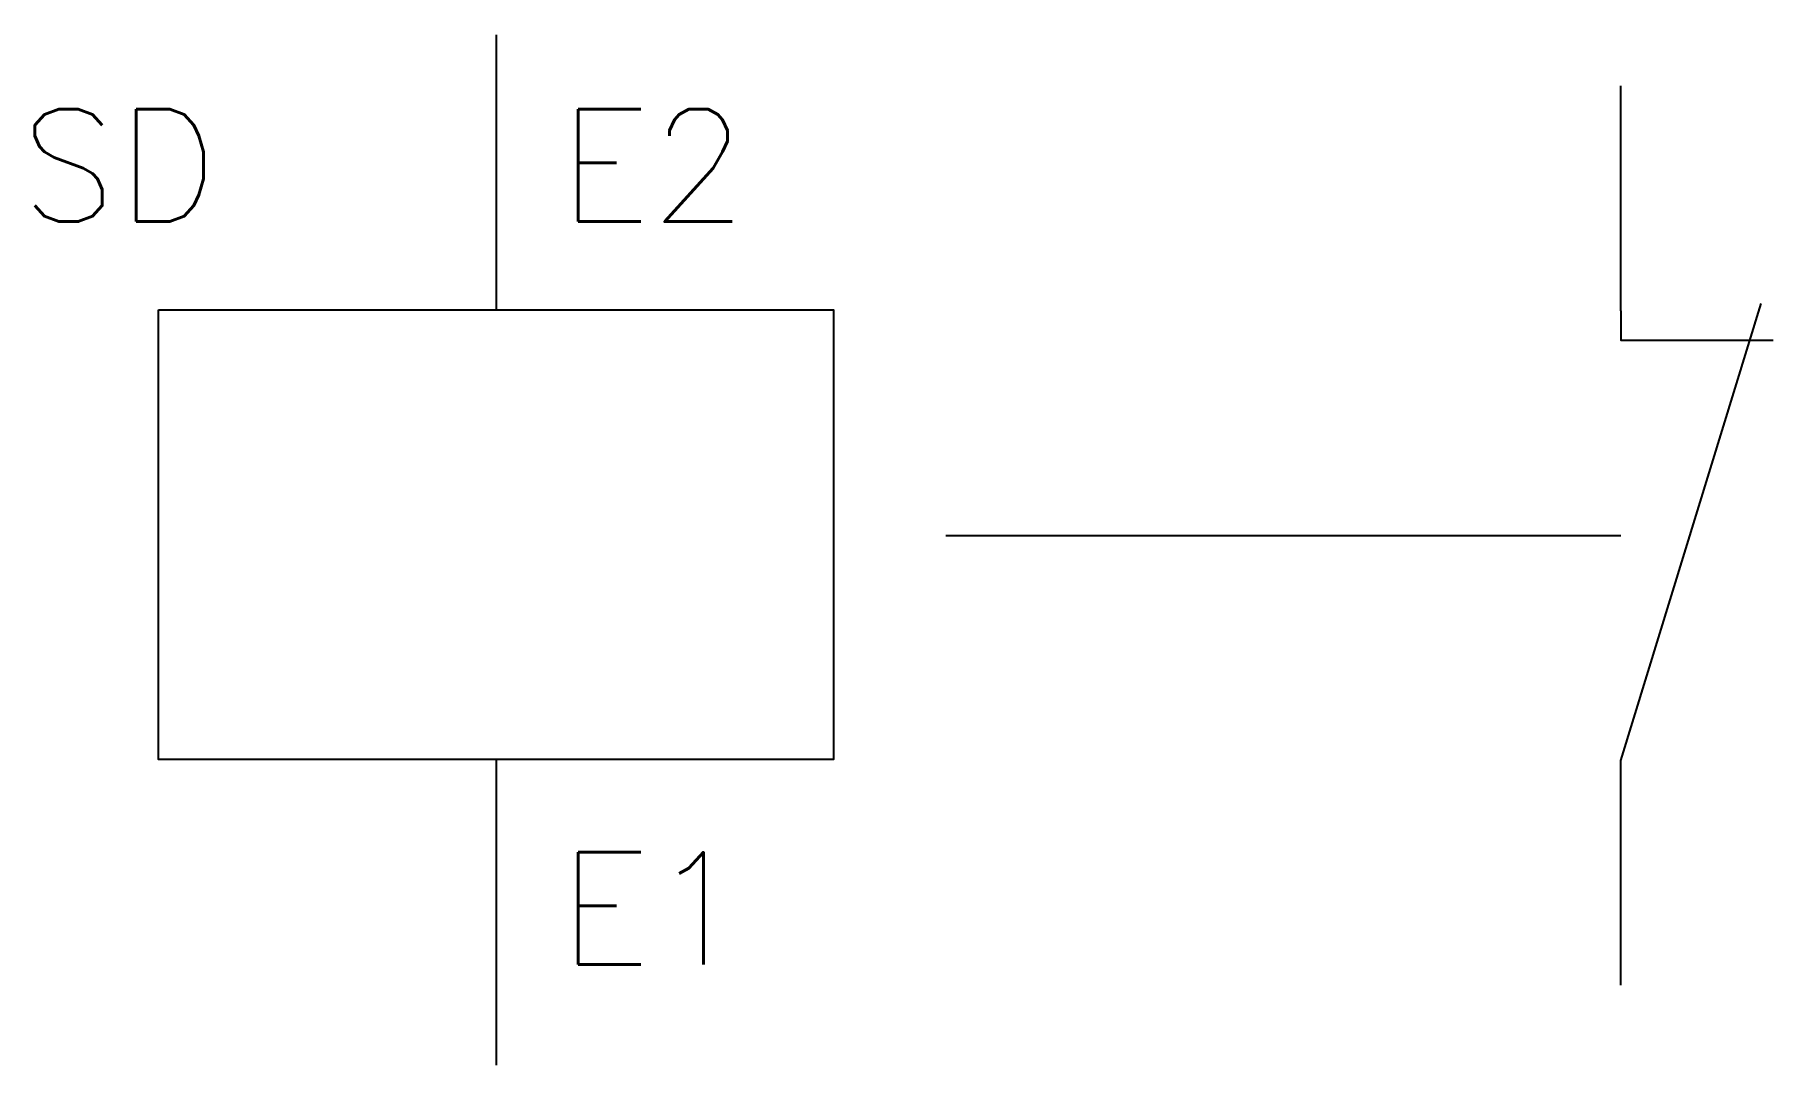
# Model space of a CAD drawing. Header units: inches. Extents: x 6.3 to 29.5, y 26.2 to 40.
import ezdxf
from ezdxf.enums import TextEntityAlignment as Align

# ---------------------------------------------------------------- set-up
doc = ezdxf.new("R2010")
doc.units = ezdxf.units.IN
doc.header["$MEASUREMENT"] = 0
doc.linetypes.add('ACAD_ISO03W100', pattern=[30, 12, -18])
doc.styles.add('ROMANS', font='romans')
doc.styles.add('T0', font='ROMANS.SHX')
doc.styles.add('T15', font='ROMANS.SHX', dxfattribs={"height": 1.5})

# ---------------------------------------------------------------- blocks, each defined once
blk = doc.blocks.new('1NC')
for p, q in [((0, 9), (0, 12)), ((0, 0), (0, 3))]:
    blk.add_line(p, q)
at = {"color": 7, "linetype": 'Continuous'}
blk.add_line((0, 3), (1.871, 9.095), dxfattribs=at)
blk.add_lwpolyline([(0, 9), (0, 8.606), (2.034, 8.606)])
at = {"color": 7, "style": 'T15'}
for tag, p in [('11', (0.933, 9.75)), ('12', (0.933, 0.883))]:
    blk.add_attdef(tag, p, '', height=1.5, dxfattribs=at)
at = {"style": 'ROMANS'}
blk.add_attdef('K', text='', height=2, dxfattribs=at).set_placement((-1, 5), align=Align.RIGHT)

msp = doc.modelspace()

# ---------------------------------------------------------------- linework, layer by layer
at = {"linetype": 'Continuous'}
for p, q in [((12.5, 40), (12.5, 36.329)), ((12.5, 30.329), (12.5, 26.25))]:
    msp.add_line(p, q, dxfattribs=at)
at = {"linetype": 'ACAD_ISO03W100'}
msp.add_line((18.5, 33.318), (27.5, 33.318), dxfattribs=at)
msp.add_lwpolyline([(8, 36.329), (17, 36.329), (17, 30.329), (8, 30.329), (8, 36.329)])

# ---------------------------------------------------------------- block references
at = {"linetype": 'Continuous'}
msp.add_blockref('1NC', (27.5, 27.318), dxfattribs=at)

# ---------------------------------------------------------------- texts
at = {"style": 'T0'}
for s, p in [('SD', (6.156, 37.507)), ('E2', (13.337, 37.507))]:
    msp.add_text(s, height=1.5, dxfattribs=at).set_placement(p)
msp.add_text('E1', height=1.5, dxfattribs=at).set_placement((13.337, 29.093), align=Align.TOP_LEFT)

doc.saveas('drawing.dxf')
